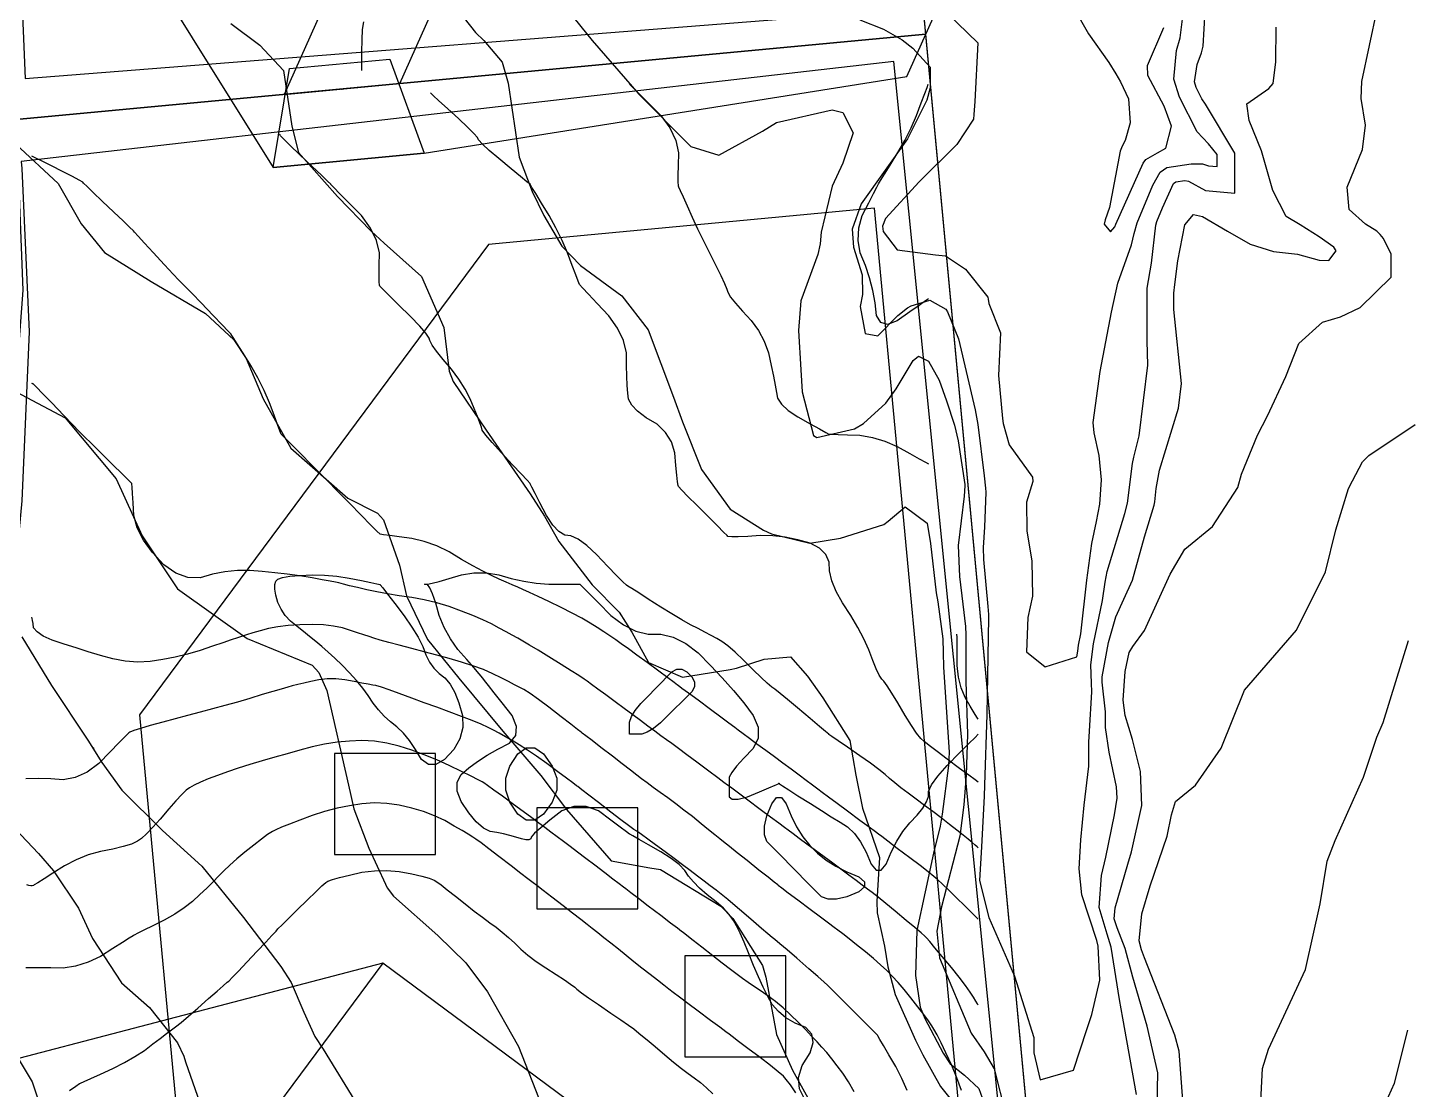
# Model space of a CAD drawing. Header units: feet. Extents: x 1318179 to 1318934, y 422463 to 423299.
# Drawn here: x 1318763.9 to 1318928.6, y 422822.9 to 422948.9 of the extents above; entities that cross this region are included whole.
import ezdxf

# ---------------------------------------------------------------- set-up
doc = ezdxf.new("R2010")
doc.units = ezdxf.units.FT
for name, color, linetype in [('A-BLDG-OTLN', 3, 'CONTINUOUS'), ('C-DRNG-AREA', 150, 'CONTINUOUS'), ('C-LOD', 30, 'CONTINUOUS'), ('C-PROP', 6, 'CONTINUOUS'), ('C-PVMT', 8, 'CONTINUOUS'), ('C-TOPO-MAJR', 32, 'CONTINUOUS'), ('C-TOPO-SPOT', 7, 'CONTINUOUS'), ('L-PLNT-TREE', 90, 'CONTINUOUS'), ('V-PROP-LINE', 7, 'CONTINUOUS')]:
    doc.layers.add(name, color=color, linetype=linetype)

msp = doc.modelspace()

# ---------------------------------------------------------------- linework, layer by layer
at = {"layer": 'A-BLDG-OTLN'}
msp.add_lwpolyline([(1318782.97, 422806.76), (1318818.23, 422780.6), (1318841.31, 422811.69), (1318806.05, 422837.86), (1318782.97, 422806.76)], close=True, dxfattribs=at)
at = {"layer": 'C-DRNG-AREA'}
for points in [[(1318756.77, 422998.97), (1318762.5, 422938), (1318870.48, 422948.14), (1318861.02, 423048.89), (1318772.94, 423040.62), (1318772.98, 423040.3), (1318773.17, 423035.94), (1318772.98, 423031.59), (1318772.41, 423027.26), (1318771.47, 423023.01), (1318770.16, 423018.85), (1318768.49, 423014.82), (1318766.47, 423010.95), (1318764.13, 423007.28), (1318761.48, 423003.82), (1318758.53, 423000.6), (1318756.77, 422998.97)], [(1318728.92, 422815.75), (1318894.46, 422692.89), (1318870.48, 422948.14), (1318762.5, 422938), (1318762.57, 422937.15), (1318763.3, 422917.74), (1318761.78, 422897.53), (1318757.99, 422877.62), (1318751.99, 422858.26), (1318743.85, 422839.69), (1318733.67, 422822.16), (1318728.92, 422815.75)]]:
    msp.add_lwpolyline(points, close=True, dxfattribs=at)
at = {"layer": 'C-LOD'}
for points in [[(1318754.53, 422993.95), (1318793.02, 422932.33), (1318810.95, 422934.01), (1318868.24, 422943.12), (1318871.71, 422950.88), (1318833.17, 423015.03), (1318786.89, 423010.69), (1318758, 423001.71), (1318754.53, 422993.95)], [(1318725.64, 422811.33), (1318783.05, 422764.99), (1318797.5, 422754.27), (1318891.18, 422688.48), (1318892.07, 422689.68), (1318894.46, 422692.89), (1318896.24, 422695.3), (1318841.31, 422811.69), (1318806.05, 422837.86), (1318730.7, 422818.16), (1318725.64, 422811.33)]]:
    msp.add_lwpolyline(points, close=True, dxfattribs=at)
at = {"layer": 'C-PROP'}
for points in [[(1318761.14, 423001.41), (1318763.56, 422942.89), (1318866.35, 422950.96), (1318856.47, 423046.81), (1318773.85, 423035.7), (1318773.89, 423035.38), (1318774.2, 423031.05), (1318774.26, 423026.75), (1318774.14, 423022.57), (1318773.98, 423018.68), (1318773.79, 423015.42), (1318773.16, 423013.05), (1318771.47, 423011), (1318768.96, 423008.56), (1318766.07, 423005.79), (1318762.96, 423002.93), (1318761.14, 423001.41)], [(1318732.26, 422819.47), (1318891.54, 422696.95), (1318866.69, 422944.88), (1318763.11, 422933.03), (1318763.19, 422932.19), (1318764.06, 422912.8), (1318763.17, 422892.73), (1318761.46, 422874.02), (1318756.83, 422859.52), (1318747.66, 422842.93), (1318737.06, 422825.84), (1318732.26, 422819.47)], [(1318782.83, 422806.87), (1318882.68, 422732.77), (1318864.39, 422927.48), (1318818.6, 422923.18), (1318777.16, 422867.33), (1318782.83, 422806.87)]]:
    msp.add_lwpolyline(points, close=True, dxfattribs=at)
for points in [[(1318793.58, 422880.68), (1318793.34, 422881.54), (1318793.22, 422882.26), (1318793.22, 422882.81), (1318793.34, 422883.21), (1318793.58, 422883.46), (1318794.14, 422883.65), (1318795, 422883.8), (1318796.17, 422883.89), (1318797.64, 422883.94), (1318799.12, 422883.9), (1318800.58, 422883.78), (1318802.05, 422883.57), (1318803.5, 422883.28), (1318804.6, 422883.06), (1318805.34, 422882.9), (1318805.72, 422882.81), (1318805.74, 422882.78), (1318806.04, 422882.4), (1318806.61, 422881.65), (1318807.45, 422880.55), (1318808.56, 422879.1), (1318809.49, 422877.76), (1318810.23, 422876.54), (1318810.78, 422875.44), (1318811.14, 422874.46), (1318811.59, 422873.6), (1318812.11, 422872.86), (1318812.72, 422872.23), (1318813.41, 422871.73), (1318814.03, 422870.98), (1318814.59, 422869.99), (1318815.07, 422868.75), (1318815.48, 422867.26), (1318815.52, 422865.85), (1318815.17, 422864.5), (1318814.45, 422863.23), (1318813.34, 422862.02), (1318812.34, 422861.42), (1318811.44, 422861.42), (1318810.64, 422862.02), (1318809.93, 422863.23), (1318809.21, 422864.28), (1318808.48, 422865.17), (1318807.72, 422865.92), (1318806.94, 422866.5), (1318806.21, 422867.17), (1318805.53, 422867.91), (1318804.9, 422868.73), (1318804.31, 422869.63), (1318803.65, 422870.52), (1318802.91, 422871.42), (1318802.09, 422872.33), (1318801.2, 422873.23), (1318800.35, 422874.05), (1318799.55, 422874.79), (1318798.79, 422875.45), (1318798.07, 422876.04), (1318797.34, 422876.63), (1318796.61, 422877.23), (1318795.86, 422877.83), (1318795.09, 422878.45), (1318794.46, 422879.13), (1318793.96, 422879.87), (1318793.58, 422880.68)], [(1318856.12, 422821.65), (1318855.5, 422822.94), (1318855.4, 422824.29), (1318855.81, 422825.71), (1318856.75, 422827.19), (1318857.13, 422828.44), (1318856.97, 422829.44), (1318856.25, 422830.2), (1318854.98, 422830.72), (1318853.89, 422831.35), (1318852.99, 422832.1), (1318852.27, 422832.95), (1318851.73, 422833.91), (1318851.18, 422835), (1318850.62, 422836.23), (1318850.04, 422837.58), (1318849.45, 422839.07), (1318848.92, 422840.34), (1318848.44, 422841.41), (1318848.03, 422842.27), (1318847.68, 422842.93), (1318847.16, 422843.63), (1318846.46, 422844.37), (1318845.59, 422845.15), (1318844.55, 422845.98), (1318843.65, 422846.77), (1318842.91, 422847.51), (1318842.33, 422848.2), (1318841.9, 422848.85), (1318841.2, 422849.55), (1318840.25, 422850.29), (1318839.04, 422851.08), (1318837.57, 422851.91), (1318836.46, 422852.54), (1318835.72, 422852.96), (1318835.35, 422853.17), (1318835.34, 422853.17), (1318834.97, 422853.45), (1318834.23, 422854), (1318833.12, 422854.82), (1318831.64, 422855.92), (1318830.17, 422856.47), (1318828.72, 422856.47), (1318827.28, 422855.92), (1318825.86, 422854.82), (1318824.78, 422853.94), (1318824.04, 422853.27), (1318823.64, 422852.83), (1318823.59, 422852.61), (1318823.38, 422852.5), (1318823.01, 422852.5), (1318822.49, 422852.61), (1318821.81, 422852.83), (1318821.1, 422853.03), (1318820.36, 422853.2), (1318819.59, 422853.35), (1318818.79, 422853.47), (1318817.97, 422853.9), (1318817.11, 422854.64), (1318816.23, 422855.69), (1318815.32, 422857.06), (1318814.87, 422858.27), (1318814.87, 422859.34), (1318815.32, 422860.27), (1318816.23, 422861.04), (1318817.26, 422861.8), (1318818.41, 422862.55), (1318819.68, 422863.27), (1318821.06, 422863.98), (1318821.81, 422864.88), (1318821.91, 422865.97), (1318821.38, 422867.26), (1318820.2, 422868.75), (1318819.26, 422869.93), (1318818.57, 422870.81), (1318818.12, 422871.4), (1318817.91, 422871.68), (1318817.49, 422872.19), (1318816.86, 422872.94), (1318816.02, 422873.91), (1318814.96, 422875.11), (1318814.06, 422876.37), (1318813.33, 422877.71), (1318812.74, 422879.11), (1318812.32, 422880.58), (1318811.95, 422881.69), (1318811.62, 422882.43), (1318811.34, 422882.81), (1318811.11, 422882.82), (1318811, 422882.83), (1318811, 422882.84), (1318811.11, 422882.85), (1318811.34, 422882.85), (1318811.88, 422882.96), (1318812.74, 422883.18), (1318813.9, 422883.51), (1318815.38, 422883.96), (1318816.86, 422884.18), (1318818.34, 422884.18), (1318819.82, 422883.96), (1318821.29, 422883.52), (1318822.77, 422883.19), (1318824.25, 422882.97), (1318825.73, 422882.86), (1318827.21, 422882.86), (1318828.32, 422882.86), (1318829.06, 422882.86), (1318829.43, 422882.85), (1318829.43, 422882.85), (1318829.8, 422882.48), (1318830.54, 422881.73), (1318831.65, 422880.62), (1318833.12, 422879.13), (1318834.6, 422878.02), (1318836.08, 422877.28), (1318837.55, 422876.91), (1318839.03, 422876.91), (1318840.51, 422876.54), (1318841.99, 422875.79), (1318843.46, 422874.68), (1318844.94, 422873.2), (1318846.34, 422871.71), (1318847.65, 422870.23), (1318848.88, 422868.75), (1318850.02, 422867.26), (1318850.59, 422865.86), (1318850.59, 422864.55), (1318850.02, 422863.32), (1318848.88, 422862.18), (1318848.02, 422861.23), (1318847.45, 422860.49), (1318847.16, 422859.95), (1318847.16, 422859.61), (1318847.16, 422859.21), (1318847.16, 422858.74), (1318847.16, 422858.21), (1318847.16, 422857.62), (1318847.52, 422857.32), (1318848.24, 422857.32), (1318849.33, 422857.62), (1318850.77, 422858.21), (1318851.86, 422858.66), (1318852.6, 422858.98), (1318852.99, 422859.15), (1318853.02, 422859.19), (1318853.05, 422859.21), (1318853.07, 422859.21), (1318853.09, 422859.19), (1318853.11, 422859.15), (1318853.48, 422858.9), (1318854.22, 422858.42), (1318855.32, 422857.73), (1318856.79, 422856.81), (1318858.11, 422855.98), (1318859.28, 422855.24), (1318860.32, 422854.58), (1318861.2, 422854.02), (1318862.02, 422853.23), (1318862.75, 422852.24), (1318863.42, 422851.03), (1318864.01, 422849.61), (1318864.6, 422848.89), (1318865.19, 422848.89), (1318865.78, 422849.61), (1318866.37, 422851.03), (1318867.04, 422852.32), (1318867.77, 422853.49), (1318868.59, 422854.52), (1318869.48, 422855.42), (1318870.14, 422856.25), (1318870.59, 422856.99), (1318870.81, 422857.65), (1318870.81, 422858.23), (1318871.18, 422859.04), (1318871.92, 422860.07), (1318873.03, 422861.33), (1318874.5, 422862.81), (1318875.61, 422863.92), (1318876.35, 422864.66), (1318876.72, 422865.04)], [(1318835.33, 422865.04), (1318835.33, 422865.04), (1318835.33, 422865.18), (1318835.33, 422865.47), (1318835.33, 422865.89), (1318835.33, 422866.47), (1318835.56, 422867.12), (1318836, 422867.87), (1318836.67, 422868.69), (1318837.56, 422869.6), (1318838.37, 422870.44), (1318839.11, 422871.19), (1318839.77, 422871.85), (1318840.36, 422872.44), (1318840.95, 422872.74), (1318841.54, 422872.74), (1318842.13, 422872.44), (1318842.72, 422871.85), (1318843.02, 422871.26), (1318843.02, 422870.67), (1318842.72, 422870.08), (1318842.13, 422869.48), (1318841.46, 422868.81), (1318840.72, 422868.07), (1318839.89, 422867.26), (1318838.99, 422866.37), (1318838.17, 422865.7), (1318837.43, 422865.26), (1318836.77, 422865.04), (1318836.2, 422865.04), (1318835.77, 422865.04), (1318835.48, 422865.04), (1318835.33, 422865.04)], [(1318822.08, 422855.54), (1318821.13, 422856.96), (1318820.65, 422858.39), (1318820.65, 422859.82), (1318821.13, 422861.25), (1318822.08, 422862.69), (1318823.06, 422863.41), (1318824.07, 422863.41), (1318825.1, 422862.69), (1318826.15, 422861.25), (1318826.68, 422859.82), (1318826.68, 422858.39), (1318826.15, 422856.96), (1318825.1, 422855.54), (1318824.07, 422854.83), (1318823.06, 422854.83), (1318822.08, 422855.54)], [(1318852.21, 422851.72), (1318851.64, 422852.3), (1318851.36, 422853.09), (1318851.36, 422854.11), (1318851.64, 422855.34), (1318852.21, 422856.78), (1318852.79, 422857.51), (1318853.36, 422857.51), (1318853.93, 422856.78), (1318854.5, 422855.34), (1318855.16, 422854.03), (1318855.9, 422852.85), (1318856.72, 422851.82), (1318857.62, 422850.92), (1318858.66, 422850.1), (1318859.82, 422849.36), (1318861.11, 422848.7), (1318862.53, 422848.11), (1318863.23, 422847.52), (1318863.23, 422846.93), (1318862.53, 422846.34), (1318861.11, 422845.74), (1318859.9, 422845.44), (1318858.9, 422845.44), (1318858.1, 422845.74), (1318857.51, 422846.34), (1318856.85, 422847.01), (1318856.11, 422847.76), (1318855.3, 422848.59), (1318854.41, 422849.49), (1318853.6, 422850.32), (1318852.87, 422851.06), (1318852.21, 422851.72)]]:
    msp.add_lwpolyline(points, dxfattribs=at)
at = {"layer": 'C-PVMT'}
for points in [[(1318794.33, 422940.99), (1318808.05, 422942.28), (1318823.76, 422977.41), (1318810.04, 422976.13), (1318794.33, 422940.99)], [(1318810.95, 422934.01), (1318793.02, 422932.33), (1318794.94, 422944.06), (1318806.88, 422945.18), (1318810.95, 422934.01)]]:
    msp.add_lwpolyline(points, close=True, dxfattribs=at)
at = {"layer": 'C-TOPO-MAJR'}
for points in [[(1318870.58, 422953.07), (1318876.68, 422947.11), (1318876.31, 422940.16), (1318876.2, 422938.61), (1318876.14, 422938.05), (1318874.18, 422935.05), (1318869.69, 422930.6), (1318865.72, 422926.27), (1318865.36, 422925.36), (1318865.45, 422924.73), (1318867.09, 422922.56), (1318871.63, 422921.94), (1318872.84, 422921.83), (1318875.19, 422920.26), (1318877.86, 422916.94), (1318877.89, 422916.67), (1318877.96, 422916.15), (1318879.36, 422912.69), (1318879.13, 422907.63), (1318879.6, 422902.51), (1318879.69, 422901.94), (1318880.38, 422899.4), (1318883.17, 422895.57), (1318883.21, 422895.03), (1318882.45, 422892.58), (1318882.47, 422889.19), (1318883.09, 422885.56), (1318883.15, 422881.42), (1318882.62, 422878.9), (1318882.43, 422874.82), (1318884.67, 422873.02), (1318888.41, 422874.22), (1318888.56, 422874.88), (1318888.63, 422875.61), (1318888.88, 422876.97), (1318889.61, 422883.33), (1318890.2, 422887.66), (1318890.75, 422890.29), (1318891.14, 422892.34), (1318891.37, 422895.24), (1318891.09, 422898.11), (1318890.48, 422900.82), (1318890.35, 422902.04), (1318891.2, 422908.08), (1318892.55, 422915.15), (1318893.3, 422918.59), (1318894.92, 422923.15), (1318895.25, 422924.49), (1318895.58, 422925.76), (1318897.43, 422930.2), (1318898.31, 422931.78), (1318899.1, 422932.3), (1318902, 422932.77), (1318903.35, 422932.76), (1318904.04, 422932.53), (1318905.07, 422932.44), (1318905.07, 422933.84), (1318904.07, 422935.14), (1318902.72, 422936.53), (1318900.61, 422940.65), (1318899.94, 422942.82), (1318900.27, 422946.2), (1318900.71, 422947.72), (1318901.17, 422951.51)], [(1318887.31, 422952.59), (1318889.8, 422948.17), (1318892.24, 422944.77), (1318893.06, 422943.45), (1318893.6, 422942.47), (1318894.55, 422940.48), (1318894.75, 422937.63), (1318894.16, 422935.54), (1318893.8, 422934.86), (1318893.57, 422934.27), (1318892.3, 422927.58), (1318891.78, 422926.1), (1318891.66, 422925.58), (1318892.41, 422924.68), (1318892.92, 422925.28), (1318893.07, 422925.6), (1318896.28, 422932.83), (1318896.61, 422933.27), (1318897.99, 422934.07), (1318898.97, 422934.6), (1318899.66, 422937.23), (1318898.81, 422939.6), (1318896.86, 422943.23), (1318896.82, 422944.43), (1318898.76, 422948.93)], [(1318814.96, 422950.98), (1318817.04, 422948.35), (1318818.02, 422947.39), (1318820.22, 422944.83), (1318820.9, 422942.32), (1318822.24, 422933.53), (1318823.76, 422929.46), (1318825.14, 422926.6), (1318827.29, 422922.98), (1318829.51, 422920.67), (1318834.43, 422917.06), (1318837.52, 422913.04), (1318840.53, 422905.03), (1318841.61, 422902.11), (1318843.85, 422896.46), (1318847.28, 422891.74), (1318851.21, 422889.25), (1318852.19, 422888.82), (1318856.72, 422887.72), (1318860.36, 422888.3), (1318865.52, 422889.93), (1318866.04, 422890.32), (1318868.03, 422892.04), (1318870.65, 422890.11), (1318871.07, 422887.68), (1318871.74, 422881.81), (1318871.92, 422880.74), (1318872.51, 422876.37), (1318872.57, 422874.75), (1318872.6, 422872.98), (1318873.26, 422862.89), (1318873.2, 422861.31), (1318872.45, 422855.53), (1318872.22, 422854.12), (1318871.41, 422850.9), (1318869.42, 422841.72), (1318869.28, 422836.4), (1318869.84, 422832.64), (1318870.37, 422831.28), (1318872.54, 422827.18), (1318873.39, 422825.92), (1318875.07, 422824.54), (1318876.79, 422822.99), (1318877.37, 422821.31)], [(1318828.05, 422950.93), (1318830.89, 422947.39), (1318836.44, 422941.01), (1318842.59, 422934.82), (1318845.91, 422933.79), (1318851.12, 422936.62), (1318852.78, 422937.64), (1318859.39, 422939.15), (1318860.65, 422938.85), (1318861.88, 422936.42), (1318860.65, 422932.84), (1318859.39, 422930.09), (1318858.07, 422924.65), (1318857.94, 422923.26), (1318857.69, 422921.98), (1318855.67, 422916.49), (1318855.4, 422912.96), (1318855.66, 422908.31), (1318855.8, 422905.67), (1318857.15, 422900.5), (1318857.57, 422900.25), (1318862.02, 422901.29), (1318863.09, 422901.92), (1318865.74, 422904.34), (1318866.99, 422906.02), (1318869.01, 422909.39), (1318869.62, 422909.91), (1318870.82, 422909.34), (1318872.1, 422907.08), (1318872.96, 422904.61), (1318873.9, 422901.72), (1318874.33, 422899.85), (1318875.12, 422894.69), (1318875.13, 422894.54), (1318875.04, 422893.3), (1318874.34, 422887.43), (1318874.5, 422883.76), (1318874.91, 422880.46), (1318875.22, 422877.81), (1318875.26, 422876.82), (1318875.26, 422871.28), (1318875.44, 422865.06), (1318875.27, 422860.17), (1318875.01, 422856.65), (1318874.55, 422852.94), (1318872.34, 422844.56), (1318871.8, 422841.65), (1318872.11, 422838.5), (1318875.88, 422829.56), (1318877.41, 422827.33), (1318878.6, 422825.31), (1318879.98, 422819.84)], [(1318862.65, 422949.84), (1318865.46, 422948.75), (1318867.68, 422947.48), (1318868.94, 422946.47), (1318871, 422944.22), (1318871, 422941.79), (1318870.62, 422940.29), (1318868.33, 422935.72), (1318862.82, 422928.02), (1318861.74, 422925.01), (1318861.92, 422922.87), (1318862.96, 422919.58), (1318863, 422917.24), (1318862.7, 422915.82), (1318863.28, 422912.62), (1318864.8, 422912.35), (1318867.16, 422914.76), (1318868.34, 422915.66), (1318868.74, 422915.88), (1318870.99, 422916.58), (1318872.87, 422915.48), (1318873.07, 422915.19), (1318874.36, 422911.96), (1318876.36, 422903.53), (1318876.68, 422901.82), (1318877.43, 422895.69), (1318877.59, 422894.23), (1318877.63, 422893.76), (1318877.48, 422889.63), (1318877.32, 422887.21), (1318877.35, 422885.77), (1318877.84, 422880.18), (1318877.93, 422879.25), (1318877.95, 422878.9), (1318877.77, 422869.67), (1318877.75, 422867.36), (1318877.45, 422858.98), (1318877.41, 422857.69), (1318877.11, 422851.65), (1318876.88, 422847.67), (1318877.96, 422843.26), (1318881.04, 422836.32), (1318883.3, 422829.02), (1318883.32, 422827.2), (1318884.09, 422824.01), (1318888.04, 422825.16), (1318889.6, 422829.98), (1318890.21, 422831.75), (1318891.16, 422835.84), (1318890.97, 422839.86), (1318890.78, 422840.53), (1318889.02, 422845.97), (1318888.71, 422849.05), (1318888.89, 422852.5), (1318889.28, 422856.6), (1318889.85, 422861.24), (1318889.86, 422864.11), (1318889.92, 422865.38), (1318890.22, 422870.06), (1318890.17, 422871.09), (1318890.09, 422873.27), (1318890.41, 422875.77), (1318891.46, 422880.91), (1318891.78, 422883.08), (1318892.02, 422884.37), (1318894.14, 422891.24), (1318894.42, 422892.47), (1318895.05, 422897.19), (1318895.21, 422897.94), (1318895.83, 422900.44), (1318896.87, 422908.86), (1318896.78, 422911.75), (1318896.77, 422917.97), (1318897.28, 422920.97), (1318897.82, 422925.46), (1318897.92, 422925.92), (1318898.59, 422927.54), (1318899.88, 422930.4), (1318900.16, 422930.61), (1318901.23, 422930.78), (1318901.68, 422930.71), (1318903.71, 422929.6), (1318907.19, 422929.27), (1318907.18, 422934.02), (1318903.7, 422939.85), (1318903.26, 422940.47), (1318902.58, 422941.8), (1318902.41, 422942.49), (1318902.72, 422944.56), (1318903.22, 422945.94), (1318903.41, 422946.7), (1318903.66, 422950.85)], [(1318897.94, 422819.08), (1318898.02, 422824.82), (1318896.77, 422830.37), (1318895.08, 422836.2), (1318894.17, 422839.61), (1318893.23, 422842.05), (1318892.87, 422843.13), (1318892.97, 422844.43), (1318894.49, 422849.61), (1318894.91, 422851.07), (1318896.14, 422856.56), (1318896, 422860.62), (1318895.03, 422864.4), (1318894.18, 422867.26), (1318893.92, 422869.07), (1318894.16, 422872.48), (1318894.65, 422874.75), (1318895.06, 422875.46), (1318896.44, 422877.36), (1318899.5, 422884.02), (1318901.24, 422886.99), (1318904.53, 422889.69), (1318907.55, 422894.31), (1318907.99, 422895.89), (1318909.86, 422900.54), (1318911.07, 422902.83), (1318913.22, 422907.5), (1318914.79, 422911.44), (1318917.6, 422913.95), (1318919.72, 422914.57), (1318922.06, 422915.69), (1318925.72, 422919.28), (1318925.73, 422922.04), (1318924.82, 422923.87), (1318924.44, 422924.38), (1318924.04, 422924.74), (1318922.68, 422925.57), (1318920.74, 422927.32), (1318920.52, 422929.99), (1318922.34, 422934.46), (1318922.71, 422937.36), (1318922.18, 422940.51), (1318922.26, 422942.51), (1318924.06, 422951.07)], [(1318787.99, 422949.4), (1318791.42, 422946.83), (1318794.26, 422943.84), (1318795.23, 422937.22), (1318796.03, 422934.1), (1318800.65, 422928.88), (1318804.64, 422924.74), (1318806.18, 422923.35), (1318810.64, 422919.38), (1318813.28, 422913.32), (1318813.93, 422908.12), (1318814.39, 422906.91), (1318818.3, 422901.12), (1318823.54, 422893.58), (1318825.22, 422890.94), (1318826.93, 422887.92), (1318830.87, 422882.78), (1318834.11, 422879.51), (1318835.59, 422877.14), (1318837.56, 422873.56), (1318841.63, 422871.82), (1318847.26, 422872.73), (1318848.01, 422872.89), (1318851.32, 422873.94), (1318854.44, 422874.22), (1318856.44, 422871.94), (1318858.27, 422869.34), (1318861.48, 422864.29), (1318862.19, 422860.19), (1318863, 422856.24), (1318865.01, 422850.41), (1318864.68, 422845.17), (1318864.71, 422843.84), (1318865.58, 422839.89), (1318866, 422837.4), (1318866.84, 422834.13), (1318869.26, 422828.73), (1318870.15, 422826.97), (1318872.25, 422823.23), (1318873.52, 422821.61)], [(1318803.55, 422943.84), (1318803.55, 422944.2), (1318803.56, 422944.93), (1318803.56, 422946.03), (1318803.57, 422947.48), (1318803.64, 422948.68), (1318803.77, 422949.61)], [(1318895.49, 422822.25), (1318893.87, 422831.34), (1318893.49, 422833.55), (1318892.51, 422839.74), (1318892.03, 422841.3), (1318891.08, 422844.45), (1318891.34, 422848.25), (1318891.86, 422850.42), (1318892.88, 422855.48), (1318893.22, 422857.46), (1318893.15, 422858.8), (1318892.27, 422862.9), (1318891.83, 422865.82), (1318891.84, 422866.19), (1318891.83, 422867.7), (1318891.45, 422871.23), (1318891.44, 422871.86), (1318892.18, 422875.94), (1318893.04, 422878.99), (1318894.02, 422881.08), (1318895.03, 422883.31), (1318896.46, 422888.45), (1318897.6, 422892.21), (1318897.69, 422892.61), (1318897.86, 422894.19), (1318898.25, 422896.37), (1318900.5, 422903.73), (1318900.86, 422906.68), (1318899.95, 422915.44), (1318899.93, 422917.41), (1318900.05, 422918.41), (1318900.42, 422921.25), (1318901.26, 422925.49), (1318902.27, 422926.75), (1318903.36, 422926.49), (1318906.3, 422924.76), (1318908.99, 422923.21), (1318911.78, 422922.35), (1318914.63, 422922.01), (1318917.2, 422921.32), (1318918.32, 422921.28), (1318919.21, 422922.43), (1318918.93, 422922.85), (1318917.18, 422924.09), (1318914.94, 422925.52), (1318913.26, 422926.51), (1318911.7, 422929.58), (1318910.35, 422934.28), (1318908.87, 422937.89), (1318908.61, 422939.86), (1318911.23, 422941.68), (1318911.73, 422942.27), (1318912.06, 422944.87), (1318912.1, 422948.99)], [(1318876.72, 422859.33), (1318876.35, 422859.61), (1318875.61, 422860.16), (1318874.5, 422860.98), (1318873.03, 422862.08), (1318871.83, 422862.98), (1318870.91, 422863.69), (1318870.27, 422864.21), (1318869.9, 422864.54), (1318869.41, 422865.16), (1318868.79, 422866.07), (1318868.05, 422867.26), (1318867.17, 422868.75), (1318866.46, 422869.92), (1318865.9, 422870.78), (1318865.5, 422871.33), (1318865.26, 422871.57), (1318864.96, 422872.06), (1318864.61, 422872.8), (1318864.2, 422873.79), (1318863.74, 422875.04), (1318863.14, 422876.34), (1318862.42, 422877.71), (1318861.58, 422879.13), (1318860.6, 422880.62), (1318859.86, 422881.99), (1318859.35, 422883.26), (1318859.08, 422884.43), (1318859.04, 422885.48), (1318858.64, 422886.38), (1318857.88, 422887.12), (1318856.77, 422887.7), (1318855.29, 422888.13), (1318853.81, 422888.43), (1318852.33, 422888.59), (1318850.85, 422888.61), (1318849.38, 422888.5), (1318848.24, 422888.45), (1318847.45, 422888.45), (1318847.01, 422888.51), (1318846.91, 422888.62), (1318846.49, 422889.04), (1318845.75, 422889.78), (1318844.69, 422890.84), (1318843.31, 422892.22), (1318842.26, 422893.27), (1318841.54, 422894.02), (1318841.15, 422894.44), (1318841.09, 422894.55), (1318841.01, 422895), (1318840.92, 422895.8), (1318840.83, 422896.94), (1318840.72, 422898.43), (1318840.31, 422899.73), (1318839.61, 422900.87), (1318838.6, 422901.83), (1318837.29, 422902.61), (1318836.29, 422903.37), (1318835.6, 422904.11), (1318835.21, 422904.83), (1318835.12, 422905.54), (1318835.06, 422906.43), (1318835.01, 422907.53), (1318834.98, 422908.81), (1318834.96, 422910.3), (1318834.6, 422911.78), (1318833.91, 422913.25), (1318832.87, 422914.72), (1318831.49, 422916.18), (1318830.45, 422917.29), (1318829.76, 422918.03), (1318829.4, 422918.41), (1318829.38, 422918.43), (1318829.23, 422918.82), (1318828.95, 422919.57), (1318828.53, 422920.69), (1318827.97, 422922.17), (1318827.33, 422923.65), (1318826.59, 422925.14), (1318825.78, 422926.62), (1318824.87, 422928.1), (1318824.19, 422929.22), (1318823.74, 422929.96), (1318823.51, 422930.33), (1318823.51, 422930.33), (1318823.14, 422930.63), (1318822.4, 422931.24), (1318821.29, 422932.15), (1318819.82, 422933.37), (1318818.67, 422934.34), (1318817.87, 422935.09), (1318817.4, 422935.59), (1318817.27, 422935.86), (1318816.83, 422936.37), (1318816.09, 422937.12), (1318815.05, 422938.1), (1318813.71, 422939.33), (1318812.7, 422940.24), (1318812.02, 422940.86), (1318811.69, 422941.16)], [(1318835.33, 422942.2), (1318835.33, 422942.2), (1318835.33, 422942.2), (1318835.33, 422942.2), (1318835.33, 422942.2), (1318835.7, 422941.83), (1318836.44, 422941.09), (1318837.55, 422939.98), (1318839.03, 422938.49), (1318840.12, 422937.01), (1318840.83, 422935.53), (1318841.15, 422934.04), (1318841.09, 422932.56), (1318841.06, 422931.41), (1318841.06, 422930.6), (1318841.09, 422930.14), (1318841.15, 422930.01), (1318841.35, 422929.57), (1318841.69, 422928.83), (1318842.16, 422927.78), (1318842.77, 422926.43), (1318843.41, 422925.04), (1318844.09, 422923.62), (1318844.81, 422922.17), (1318845.57, 422920.69), (1318846.17, 422919.48), (1318846.6, 422918.54), (1318846.88, 422917.88), (1318846.99, 422917.5), (1318847.33, 422916.94), (1318847.91, 422916.19), (1318848.72, 422915.27), (1318849.76, 422914.17), (1318850.62, 422912.98), (1318851.3, 422911.69), (1318851.81, 422910.3), (1318852.13, 422908.81), (1318852.4, 422907.53), (1318852.62, 422906.46), (1318852.79, 422905.59), (1318852.9, 422904.92), (1318853.36, 422904.22), (1318854.15, 422903.48), (1318855.29, 422902.7), (1318856.76, 422901.88), (1318857.87, 422901.27), (1318858.61, 422900.86), (1318858.98, 422900.65), (1318858.98, 422900.65), (1318859.35, 422900.64), (1318860.09, 422900.61), (1318861.2, 422900.57), (1318862.68, 422900.52), (1318864.16, 422900.27), (1318865.63, 422899.83), (1318867.11, 422899.2), (1318868.59, 422898.36), (1318869.7, 422897.74), (1318870.44, 422897.33), (1318870.81, 422897.12)], [(1318870.81, 422916.73), (1318870.44, 422916.47), (1318869.7, 422915.94), (1318868.59, 422915.16), (1318867.11, 422914.11), (1318865.96, 422913.69), (1318865.14, 422913.9), (1318864.65, 422914.75), (1318864.48, 422916.24), (1318864.21, 422917.72), (1318863.82, 422919.2), (1318863.33, 422920.69), (1318862.72, 422922.17), (1318862.46, 422923.65), (1318862.54, 422925.14), (1318862.96, 422926.62), (1318863.72, 422928.11), (1318864.29, 422929.22), (1318864.68, 422929.98), (1318864.87, 422930.37), (1318864.88, 422930.39), (1318865.12, 422930.77), (1318865.58, 422931.51), (1318866.26, 422932.61), (1318867.18, 422934.08), (1318868, 422935.54), (1318868.74, 422937.02), (1318869.39, 422938.49), (1318869.95, 422939.98), (1318870.37, 422941.09), (1318870.65, 422941.83), (1318870.79, 422942.2)], [(1318876.72, 422851.56), (1318876.6, 422851.66), (1318876.36, 422851.86), (1318876, 422852.16), (1318875.53, 422852.56), (1318874.92, 422853.06), (1318874.18, 422853.64), (1318873.31, 422854.32), (1318872.31, 422855.09), (1318871.32, 422855.84), (1318870.34, 422856.59), (1318869.36, 422857.31), (1318868.4, 422858.03), (1318867.55, 422858.68), (1318866.81, 422859.26), (1318866.18, 422859.79), (1318865.67, 422860.25), (1318864.91, 422860.84), (1318863.92, 422861.58), (1318862.68, 422862.46), (1318861.2, 422863.49), (1318860.09, 422864.25), (1318859.35, 422864.77), (1318858.97, 422865.02), (1318858.97, 422865.03), (1318858.6, 422865.34), (1318857.86, 422865.97), (1318856.75, 422866.9), (1318855.28, 422868.15), (1318854.09, 422869.14), (1318853.19, 422869.88), (1318852.56, 422870.37), (1318852.22, 422870.61), (1318851.68, 422871.08), (1318850.95, 422871.77), (1318850.01, 422872.69), (1318848.87, 422873.83), (1318847.87, 422874.77), (1318847, 422875.51), (1318846.28, 422876.05), (1318845.69, 422876.4), (1318845.02, 422876.77), (1318844.28, 422877.16), (1318843.47, 422877.59), (1318842.58, 422878.04), (1318841.54, 422878.62), (1318840.36, 422879.32), (1318839.03, 422880.13), (1318837.55, 422881.07), (1318836.41, 422881.8), (1318835.59, 422882.32), (1318835.11, 422882.62), (1318834.97, 422882.71), (1318834.52, 422883.13), (1318833.79, 422883.88), (1318832.75, 422884.96), (1318831.42, 422886.37), (1318830.24, 422887.45), (1318829.23, 422888.19), (1318828.37, 422888.6), (1318827.66, 422888.67), (1318826.94, 422889.1), (1318826.21, 422889.87), (1318825.46, 422891.01), (1318824.69, 422892.49), (1318824.12, 422893.61), (1318823.73, 422894.37), (1318823.53, 422894.77), (1318823.52, 422894.8), (1318823.17, 422895.19), (1318822.48, 422895.93), (1318821.45, 422897.02), (1318820.07, 422898.48), (1318819.01, 422899.65), (1318818.28, 422900.53), (1318817.85, 422901.14), (1318817.75, 422901.47), (1318817.56, 422902), (1318817.27, 422902.74), (1318816.88, 422903.69), (1318816.41, 422904.85), (1318815.8, 422906.01), (1318815.06, 422907.18), (1318814.19, 422908.36), (1318813.19, 422909.54), (1318812.42, 422910.5), (1318811.9, 422911.24), (1318811.61, 422911.77), (1318811.55, 422912.07), (1318811.16, 422912.65), (1318810.42, 422913.49), (1318809.33, 422914.62), (1318807.91, 422916.01), (1318806.83, 422917.08), (1318806.09, 422917.82), (1318805.69, 422918.24), (1318805.64, 422918.33), (1318805.61, 422918.76), (1318805.6, 422919.55), (1318805.61, 422920.69), (1318805.64, 422922.17), (1318805.29, 422923.65), (1318804.58, 422925.13), (1318803.5, 422926.61), (1318802.04, 422928.09), (1318800.95, 422929.2), (1318800.22, 422929.94), (1318799.85, 422930.31), (1318799.85, 422930.32), (1318799.48, 422930.68), (1318798.74, 422931.39), (1318797.63, 422932.45), (1318796.16, 422933.86), (1318795.05, 422934.94), (1318794.29, 422935.68), (1318793.9, 422936.08), (1318793.87, 422936.16), (1318793.85, 422936.21), (1318793.83, 422936.25), (1318793.82, 422936.27)], [(1318762.46, 422935.07), (1318767.51, 422930.41), (1318770.22, 422925.61), (1318773, 422922.24), (1318778.55, 422918.79), (1318784.99, 422914.98), (1318788.34, 422911.87), (1318789.82, 422909.62), (1318791.83, 422904.87), (1318795.13, 422899), (1318801.88, 422893.05), (1318805.39, 422891.29), (1318806.13, 422890.5), (1318808.01, 422885.09), (1318808.83, 422881.46), (1318811.35, 422876.26), (1318815.05, 422871.7), (1318820.27, 422865.38), (1318824.81, 422860.15), (1318827.83, 422856.09), (1318833.14, 422850.02), (1318837.73, 422849.17), (1318839.01, 422848.98), (1318846.17, 422844.62), (1318847.6, 422843.16), (1318851.09, 422837.57), (1318851.49, 422836.18), (1318852.77, 422829.38), (1318854.67, 422825.14), (1318858.75, 422817.8)], [(1318876.72, 422843.06), (1318876.46, 422843.32), (1318875.94, 422843.84), (1318875.15, 422844.62), (1318874.11, 422845.66), (1318873.21, 422846.54), (1318872.47, 422847.24), (1318871.89, 422847.78), (1318871.46, 422848.15), (1318870.76, 422848.7), (1318869.81, 422849.44), (1318868.59, 422850.37), (1318867.11, 422851.48), (1318866, 422852.32), (1318865.26, 422852.88), (1318864.89, 422853.16), (1318864.89, 422853.16), (1318864.51, 422853.43), (1318863.77, 422853.98), (1318862.67, 422854.8), (1318861.19, 422855.9), (1318859.96, 422856.82), (1318858.96, 422857.56), (1318858.19, 422858.12), (1318857.67, 422858.51), (1318857.04, 422858.98), (1318856.3, 422859.53), (1318855.45, 422860.16), (1318854.5, 422860.87), (1318853.52, 422861.59), (1318852.52, 422862.33), (1318851.5, 422863.09), (1318850.45, 422863.87), (1318849.56, 422864.53), (1318848.82, 422865.08), (1318848.24, 422865.52), (1318847.81, 422865.84), (1318847.11, 422866.35), (1318846.16, 422867.06), (1318844.94, 422867.96), (1318843.46, 422869.06), (1318842.33, 422869.9), (1318841.55, 422870.48), (1318841.11, 422870.8), (1318841.02, 422870.87), (1318840.61, 422871.18), (1318839.87, 422871.73), (1318838.8, 422872.52), (1318837.42, 422873.55), (1318836.21, 422874.43), (1318835.19, 422875.17), (1318834.35, 422875.77), (1318833.7, 422876.23), (1318833, 422876.7), (1318832.27, 422877.19), (1318831.48, 422877.7), (1318830.66, 422878.22), (1318829.67, 422878.8), (1318828.52, 422879.42), (1318827.21, 422880.08), (1318825.73, 422880.8), (1318824.47, 422881.39), (1318823.45, 422881.87), (1318822.64, 422882.23), (1318822.07, 422882.48), (1318821.41, 422882.76), (1318820.67, 422883.09), (1318819.85, 422883.45), (1318818.95, 422883.86), (1318817.9, 422884.39), (1318816.72, 422885.03), (1318815.38, 422885.79), (1318813.9, 422886.67), (1318812.43, 422887.38), (1318810.95, 422887.91), (1318809.47, 422888.28), (1318807.99, 422888.48), (1318806.88, 422888.62), (1318806.13, 422888.72), (1318805.74, 422888.77), (1318805.71, 422888.78), (1318805.33, 422889.15), (1318804.59, 422889.89), (1318803.5, 422891.01), (1318802.04, 422892.49), (1318800.95, 422893.6), (1318800.23, 422894.34), (1318799.86, 422894.71), (1318799.86, 422894.72), (1318799.49, 422895.09), (1318798.75, 422895.83), (1318797.65, 422896.94), (1318796.17, 422898.43), (1318795.06, 422899.54), (1318794.32, 422900.29), (1318793.95, 422900.67), (1318793.95, 422900.67), (1318793.81, 422901.05), (1318793.54, 422901.79), (1318793.13, 422902.9), (1318792.59, 422904.38), (1318791.94, 422905.85), (1318791.21, 422907.33), (1318790.37, 422908.8), (1318789.44, 422910.28), (1318788.74, 422911.39), (1318788.27, 422912.13), (1318788.03, 422912.5), (1318788.03, 422912.51), (1318787.67, 422912.89), (1318786.96, 422913.63), (1318785.89, 422914.75), (1318784.47, 422916.23), (1318783.39, 422917.35), (1318782.65, 422918.11), (1318782.26, 422918.51), (1318782.21, 422918.54), (1318781.83, 422918.93), (1318781.14, 422919.67), (1318780.12, 422920.77), (1318778.79, 422922.22), (1318777.75, 422923.35), (1318777.01, 422924.15), (1318776.57, 422924.62), (1318776.43, 422924.78), (1318775.97, 422925.22), (1318775.2, 422925.97), (1318774.12, 422927), (1318772.73, 422928.33), (1318771.66, 422929.36), (1318770.92, 422930.07), (1318770.51, 422930.47), (1318770.43, 422930.57), (1318769.99, 422930.83), (1318769.21, 422931.24), (1318768.08, 422931.81), (1318766.61, 422932.55), (1318765.5, 422933.1), (1318764.76, 422933.46), (1318764.39, 422933.65)], [(1318760.47, 422906.75), (1318768.32, 422902.59), (1318774.37, 422895.36), (1318777.48, 422888.57), (1318781.67, 422882.29), (1318789.94, 422876.38), (1318797.64, 422873.23), (1318798.43, 422872.38), (1318799.39, 422870.23), (1318801.95, 422858.97), (1318802.59, 422856.16), (1318804.36, 422851.49), (1318806.34, 422847.23), (1318806.56, 422846.81), (1318807.31, 422845.81), (1318812.57, 422841.15), (1318815.89, 422837.89), (1318818.48, 422834.44), (1318822.15, 422827.98), (1318824.95, 422820.81)], [(1318876.72, 422832.88), (1318876.62, 422833.03), (1318876.43, 422833.34), (1318876.14, 422833.81), (1318875.75, 422834.43), (1318875.19, 422835.22), (1318874.45, 422836.19), (1318873.54, 422837.33), (1318872.45, 422838.65), (1318871.58, 422839.68), (1318870.96, 422840.42), (1318870.56, 422840.87), (1318870.39, 422841.04), (1318869.94, 422841.44), (1318869.2, 422842.07), (1318868.17, 422842.93), (1318866.86, 422844.02), (1318865.75, 422844.94), (1318864.83, 422845.68), (1318864.11, 422846.25), (1318863.59, 422846.64), (1318862.95, 422847.11), (1318862.21, 422847.66), (1318861.37, 422848.29), (1318860.41, 422849), (1318859.44, 422849.72), (1318858.44, 422850.46), (1318857.42, 422851.22), (1318856.37, 422852), (1318855.48, 422852.66), (1318854.74, 422853.21), (1318854.15, 422853.65), (1318853.72, 422853.97), (1318853.03, 422854.48), (1318852.07, 422855.19), (1318850.85, 422856.09), (1318849.38, 422857.19), (1318848.25, 422858.03), (1318847.46, 422858.61), (1318847.03, 422858.93), (1318846.94, 422859), (1318846.53, 422859.31), (1318845.79, 422859.86), (1318844.72, 422860.66), (1318843.33, 422861.7), (1318842.14, 422862.59), (1318841.14, 422863.33), (1318840.33, 422863.92), (1318839.72, 422864.37), (1318839.05, 422864.86), (1318838.31, 422865.41), (1318837.5, 422866), (1318836.64, 422866.65), (1318835.7, 422867.34), (1318834.7, 422868.08), (1318833.63, 422868.87), (1318832.5, 422869.71), (1318831.56, 422870.4), (1318830.82, 422870.94), (1318830.28, 422871.34), (1318829.94, 422871.58), (1318829.31, 422871.99), (1318828.4, 422872.57), (1318827.21, 422873.31), (1318825.73, 422874.23), (1318824.47, 422875), (1318823.45, 422875.62), (1318822.64, 422876.09), (1318822.06, 422876.42), (1318821.4, 422876.78), (1318820.66, 422877.19), (1318819.85, 422877.63), (1318818.95, 422878.12), (1318817.9, 422878.61), (1318816.71, 422879.12), (1318815.38, 422879.64), (1318813.9, 422880.18), (1318812.43, 422880.63), (1318810.95, 422881), (1318809.47, 422881.28), (1318807.99, 422881.48), (1318806.61, 422881.69), (1318805.32, 422881.92), (1318804.12, 422882.17), (1318803.02, 422882.44), (1318802.1, 422882.67), (1318801.37, 422882.85), (1318800.81, 422882.99), (1318800.43, 422883.09), (1318799.78, 422883.22), (1318798.85, 422883.38), (1318797.64, 422883.59), (1318796.17, 422883.82), (1318794.69, 422884.03), (1318793.21, 422884.21), (1318791.73, 422884.36), (1318790.25, 422884.49), (1318788.78, 422884.47), (1318787.3, 422884.32), (1318785.82, 422884.03), (1318784.34, 422883.61), (1318782.89, 422883.65), (1318781.46, 422884.16), (1318780.06, 422885.15), (1318778.68, 422886.6), (1318777.63, 422888.06), (1318776.89, 422889.53), (1318776.48, 422891.01), (1318776.4, 422892.49), (1318776.33, 422893.61), (1318776.28, 422894.37), (1318776.25, 422894.77), (1318776.23, 422894.8), (1318775.85, 422895.19), (1318775.11, 422895.93), (1318774, 422897.03), (1318772.52, 422898.48), (1318771.42, 422899.57), (1318770.68, 422900.29), (1318770.31, 422900.65), (1318770.3, 422900.66), (1318769.95, 422901.03), (1318769.23, 422901.77), (1318768.16, 422902.88), (1318766.73, 422904.36), (1318765.65, 422905.48), (1318764.91, 422906.23), (1318764.51, 422906.62), (1318764.46, 422906.64), (1318764.43, 422906.65), (1318764.4, 422906.66), (1318764.39, 422906.67)], [(1318901.33, 422817.33), (1318900.56, 422827.39), (1318900.04, 422829.29), (1318896.44, 422838.47), (1318896.09, 422839.45), (1318895.84, 422840.49), (1318896.13, 422843.7), (1318897.13, 422847.02), (1318899.14, 422852.94), (1318899.68, 422855.46), (1318900.12, 422857.03), (1318902.51, 422858.98), (1318905.56, 422863.39), (1318908.33, 422870.27), (1318914.51, 422877.4), (1318917.96, 422884.31), (1318919.16, 422889.28), (1318920.69, 422894.2), (1318921.13, 422895.13), (1318922.35, 422897.36), (1318923.09, 422898.13), (1318928.6, 422901.79)], [(1318874.72, 422822.74), (1318874.19, 422824.23), (1318873.57, 422825.71), (1318872.89, 422827.19), (1318872.31, 422828.41), (1318871.83, 422829.35), (1318871.46, 422830.02), (1318871.2, 422830.42), (1318870.8, 422831), (1318870.25, 422831.74), (1318869.56, 422832.65), (1318868.73, 422833.73), (1318867.94, 422834.71), (1318867.2, 422835.57), (1318866.51, 422836.32), (1318865.86, 422836.97), (1318865.12, 422837.66), (1318864.27, 422838.4), (1318863.33, 422839.19), (1318862.28, 422840.03), (1318861.39, 422840.74), (1318860.65, 422841.32), (1318860.06, 422841.78), (1318859.63, 422842.1), (1318858.94, 422842.61), (1318857.98, 422843.33), (1318856.77, 422844.24), (1318855.29, 422845.34), (1318854.16, 422846.18), (1318853.39, 422846.76), (1318852.97, 422847.08), (1318852.91, 422847.14), (1318852.51, 422847.46), (1318851.77, 422848.05), (1318850.69, 422848.91), (1318849.28, 422850.03), (1318848.11, 422850.96), (1318847.18, 422851.71), (1318846.49, 422852.26), (1318846.04, 422852.62), (1318845.44, 422853.1), (1318844.71, 422853.7), (1318843.82, 422854.41), (1318842.79, 422855.25), (1318841.79, 422856.03), (1318840.82, 422856.78), (1318839.88, 422857.47), (1318838.97, 422858.12), (1318838.14, 422858.72), (1318837.4, 422859.26), (1318836.75, 422859.75), (1318836.18, 422860.18), (1318835.42, 422860.77), (1318834.45, 422861.51), (1318833.29, 422862.41), (1318831.93, 422863.46), (1318830.88, 422864.27), (1318830.14, 422864.84), (1318829.71, 422865.17), (1318829.6, 422865.26), (1318829.14, 422865.61), (1318828.34, 422866.22), (1318827.21, 422867.1), (1318825.73, 422868.23), (1318824.5, 422869.15), (1318823.52, 422869.85), (1318822.78, 422870.33), (1318822.29, 422870.58), (1318821.68, 422870.9), (1318820.94, 422871.28), (1318820.08, 422871.72), (1318819.09, 422872.22), (1318817.97, 422872.7), (1318816.74, 422873.16), (1318815.38, 422873.6), (1318813.9, 422874.01), (1318812.43, 422874.42), (1318810.95, 422874.82), (1318809.47, 422875.21), (1318807.99, 422875.59), (1318806.75, 422875.92), (1318805.74, 422876.21), (1318804.97, 422876.44), (1318804.43, 422876.63), (1318803.79, 422876.84), (1318803.05, 422877.09), (1318802.21, 422877.36), (1318801.27, 422877.67), (1318800.2, 422877.88), (1318798.99, 422878.02), (1318797.64, 422878.07), (1318796.17, 422878.03), (1318794.81, 422877.94), (1318793.58, 422877.79), (1318792.46, 422877.58), (1318791.47, 422877.31), (1318790.61, 422877.07), (1318789.87, 422876.85), (1318789.25, 422876.65), (1318788.77, 422876.48), (1318788.03, 422876.23), (1318787.05, 422875.9), (1318785.82, 422875.48), (1318784.34, 422874.97), (1318782.86, 422874.54), (1318781.39, 422874.18), (1318779.91, 422873.89), (1318778.43, 422873.66), (1318776.95, 422873.6), (1318775.47, 422873.7), (1318774, 422873.97), (1318772.52, 422874.39), (1318771.06, 422874.83), (1318769.62, 422875.28), (1318768.2, 422875.74), (1318766.8, 422876.21), (1318765.73, 422876.68), (1318764.99, 422877.17), (1318764.58, 422877.66), (1318764.51, 422878.17), (1318764.45, 422878.54), (1318764.41, 422878.79), (1318764.39, 422878.92)], [(1318763.2, 422876.58), (1318766.72, 422870.82), (1318771.01, 422864.33), (1318772.67, 422861.67), (1318775.05, 422858.41), (1318779.88, 422853.59), (1318784.55, 422849.38), (1318789.49, 422843.28), (1318793.92, 422837.44), (1318795.17, 422835.56), (1318796.65, 422832.02), (1318797.95, 422829.14), (1318798.96, 422827.63), (1318803.02, 422821)], [(1318876.72, 422866.81), (1318876.56, 422867.07), (1318876.25, 422867.59), (1318875.78, 422868.37), (1318875.16, 422869.41), (1318874.69, 422870.56), (1318874.37, 422871.82), (1318874.21, 422873.2), (1318874.21, 422874.68), (1318874.2, 422875.79), (1318874.2, 422876.54), (1318874.19, 422876.91)], [(1318910.12, 422818.44), (1318910.48, 422825.33), (1318911.19, 422827.66), (1318915.55, 422837.1), (1318917.33, 422844.88), (1318918.15, 422849.96), (1318919.11, 422852.42), (1318922.47, 422859.92), (1318924.05, 422864.7), (1318924.78, 422866.42), (1318927.8, 422876.15)], [(1318680, 422857.39), (1318681.82, 422858.08), (1318682.22, 422858.26), (1318688.84, 422862.21), (1318690.09, 422863.03), (1318697.78, 422868.51), (1318698.62, 422869.18), (1318701.45, 422871.25), (1318703.98, 422872.1), (1318707.89, 422871.85), (1318715.23, 422870.22), (1318723.68, 422869.06), (1318725.72, 422868.58), (1318731.38, 422865.68), (1318737.05, 422862.91), (1318740.84, 422860.74), (1318744.68, 422856.62), (1318748.08, 422851.92), (1318754.14, 422844), (1318755.78, 422840.73), (1318759.04, 422832.49), (1318760.82, 422829.78), (1318764.41, 422823.77), (1318765.2, 422821.4)], [(1318868.3, 422822.72), (1318867.65, 422824.16), (1318866.92, 422825.59), (1318866.11, 422826.99), (1318865.49, 422828.06), (1318865.05, 422828.8), (1318864.81, 422829.21), (1318864.75, 422829.3), (1318864.35, 422829.71), (1318863.61, 422830.46), (1318862.53, 422831.54), (1318861.11, 422832.96), (1318860.03, 422834.04), (1318859.29, 422834.78), (1318858.88, 422835.19), (1318858.81, 422835.25), (1318858.41, 422835.61), (1318857.67, 422836.26), (1318856.6, 422837.2), (1318855.19, 422838.43), (1318854.05, 422839.42), (1318853.18, 422840.16), (1318852.59, 422840.66), (1318852.26, 422840.91), (1318851.73, 422841.35), (1318850.99, 422841.98), (1318850.05, 422842.8), (1318848.89, 422843.8), (1318847.87, 422844.68), (1318846.98, 422845.42), (1318846.22, 422846.03), (1318845.59, 422846.51), (1318844.91, 422847.03), (1318844.17, 422847.59), (1318843.38, 422848.2), (1318842.53, 422848.84), (1318841.6, 422849.54), (1318840.61, 422850.28), (1318839.55, 422851.07), (1318838.41, 422851.91), (1318837.48, 422852.59), (1318836.74, 422853.13), (1318836.2, 422853.51), (1318835.85, 422853.74), (1318835.22, 422854.2), (1318834.31, 422854.88), (1318833.12, 422855.79), (1318831.64, 422856.93), (1318830.49, 422857.81), (1318829.67, 422858.43), (1318829.19, 422858.81), (1318829.03, 422858.92), (1318828.58, 422859.26), (1318827.84, 422859.81), (1318826.81, 422860.57), (1318825.49, 422861.56), (1318824.29, 422862.42), (1318823.2, 422863.16), (1318822.24, 422863.78), (1318821.38, 422864.28), (1318820.59, 422864.74), (1318819.85, 422865.15), (1318819.17, 422865.52), (1318818.54, 422865.85), (1318817.7, 422866.22), (1318816.65, 422866.66), (1318815.38, 422867.14), (1318813.9, 422867.69), (1318812.43, 422868.23), (1318810.95, 422868.78), (1318809.47, 422869.33), (1318807.99, 422869.88), (1318806.79, 422870.31), (1318805.87, 422870.62), (1318805.22, 422870.81), (1318804.85, 422870.87), (1318804.29, 422870.98), (1318803.56, 422871.11), (1318802.63, 422871.29), (1318801.52, 422871.5), (1318800.46, 422871.61), (1318799.43, 422871.61), (1318798.45, 422871.5), (1318797.51, 422871.29), (1318796.67, 422871.1), (1318795.93, 422870.92), (1318795.29, 422870.76), (1318794.76, 422870.62), (1318793.98, 422870.4), (1318792.98, 422870.11), (1318791.73, 422869.73), (1318790.25, 422869.29), (1318788.78, 422868.85), (1318787.3, 422868.44), (1318785.82, 422868.03), (1318784.34, 422867.65), (1318782.86, 422867.26), (1318781.39, 422866.86), (1318779.91, 422866.45), (1318778.43, 422866.05), (1318777.29, 422865.71), (1318776.48, 422865.46), (1318776.01, 422865.28), (1318775.88, 422865.18), (1318775.44, 422864.76), (1318774.7, 422864.01), (1318773.66, 422862.94), (1318772.32, 422861.54), (1318770.94, 422860.53), (1318769.53, 422859.89), (1318768.08, 422859.62), (1318766.61, 422859.74), (1318765.13, 422859.78), (1318763.65, 422859.75)], [(1318861.99, 422822.59), (1318861.31, 422823.77), (1318860.64, 422824.8), (1318859.98, 422825.67), (1318859.34, 422826.48), (1318858.73, 422827.23), (1318858.15, 422827.9), (1318857.59, 422828.51), (1318856.94, 422829.19), (1318856.2, 422829.96), (1318855.37, 422830.8), (1318854.45, 422831.72), (1318853.55, 422832.55), (1318852.67, 422833.3), (1318851.8, 422833.95), (1318850.96, 422834.51), (1318850.16, 422835.05), (1318849.42, 422835.56), (1318848.74, 422836.05), (1318848.11, 422836.51), (1318847.31, 422837.12), (1318846.34, 422837.86), (1318845.2, 422838.74), (1318843.89, 422839.76), (1318842.87, 422840.56), (1318842.13, 422841.13), (1318841.68, 422841.48), (1318841.5, 422841.61), (1318841.01, 422841.99), (1318840.18, 422842.62), (1318839.03, 422843.5), (1318837.55, 422844.64), (1318836.37, 422845.54), (1318835.49, 422846.22), (1318834.9, 422846.67), (1318834.61, 422846.89), (1318834.1, 422847.29), (1318833.36, 422847.84), (1318832.4, 422848.57), (1318831.21, 422849.47), (1318830.12, 422850.28), (1318829.14, 422851.03), (1318828.26, 422851.69), (1318827.48, 422852.28), (1318826.73, 422852.85), (1318825.99, 422853.41), (1318825.27, 422853.96), (1318824.56, 422854.49), (1318823.71, 422855.12), (1318822.71, 422855.86), (1318821.55, 422856.71), (1318820.24, 422857.67), (1318819.22, 422858.41), (1318818.48, 422858.94), (1318818.02, 422859.26), (1318817.85, 422859.37), (1318817.36, 422859.63), (1318816.53, 422860.05), (1318815.38, 422860.61), (1318813.9, 422861.33), (1318812.43, 422861.99), (1318810.95, 422862.59), (1318809.47, 422863.14), (1318807.99, 422863.62), (1318806.51, 422863.98), (1318805.04, 422864.19), (1318803.56, 422864.27), (1318802.08, 422864.22), (1318800.6, 422864.08), (1318799.12, 422863.85), (1318797.64, 422863.53), (1318796.17, 422863.13), (1318794.69, 422862.72), (1318793.21, 422862.3), (1318791.73, 422861.87), (1318790.25, 422861.44), (1318788.87, 422861.01), (1318787.59, 422860.58), (1318786.4, 422860.15), (1318785.31, 422859.73), (1318784.4, 422859.35), (1318783.66, 422858.99), (1318783.1, 422858.67), (1318782.71, 422858.39), (1318782.17, 422857.88), (1318781.47, 422857.13), (1318780.62, 422856.16), (1318779.61, 422854.96), (1318778.74, 422853.98), (1318778, 422853.21), (1318777.4, 422852.66), (1318776.92, 422852.32), (1318776.2, 422852), (1318775.22, 422851.69), (1318774, 422851.4), (1318772.52, 422851.12), (1318771.07, 422850.7), (1318769.64, 422850.12), (1318768.25, 422849.4), (1318766.87, 422848.53), (1318765.82, 422847.87), (1318765.08, 422847.4), (1318764.66, 422847.14), (1318764.55, 422847.08), (1318764.41, 422847.05), (1318764.24, 422847.05), (1318764.03, 422847.08), (1318763.79, 422847.14)], [(1318756.14, 422860.39), (1318765.15, 422850.86), (1318766.94, 422848.83), (1318769.92, 422844.4), (1318771.59, 422840.78), (1318775.03, 422835.51), (1318778.34, 422832.58), (1318781.66, 422828.38), (1318782.42, 422826.82), (1318782.63, 422826.15), (1318784.33, 422821.26)], [(1318855.05, 422822.46), (1318854.42, 422823.39), (1318853.93, 422824.04), (1318853.59, 422824.42), (1318852.96, 422824.97), (1318852.05, 422825.71), (1318850.85, 422826.64), (1318849.38, 422827.74), (1318848.27, 422828.57), (1318847.52, 422829.13), (1318847.15, 422829.41), (1318847.14, 422829.41), (1318846.77, 422829.69), (1318846.03, 422830.24), (1318844.93, 422831.06), (1318843.46, 422832.15), (1318842.23, 422833.07), (1318841.24, 422833.81), (1318840.5, 422834.38), (1318840, 422834.77), (1318839.38, 422835.25), (1318838.64, 422835.83), (1318837.78, 422836.51), (1318836.8, 422837.27), (1318835.85, 422838.03), (1318834.91, 422838.77), (1318834, 422839.5), (1318833.1, 422840.22), (1318832.29, 422840.87), (1318831.55, 422841.45), (1318830.89, 422841.98), (1318830.3, 422842.43), (1318829.53, 422843.03), (1318828.57, 422843.77), (1318827.43, 422844.66), (1318826.1, 422845.69), (1318825.06, 422846.49), (1318824.32, 422847.06), (1318823.88, 422847.4), (1318823.73, 422847.51), (1318823.25, 422847.88), (1318822.44, 422848.51), (1318821.29, 422849.39), (1318819.82, 422850.53), (1318818.62, 422851.44), (1318817.71, 422852.13), (1318817.07, 422852.59), (1318816.72, 422852.82), (1318816.18, 422853.15), (1318815.44, 422853.59), (1318814.51, 422854.13), (1318813.38, 422854.78), (1318812.16, 422855.35), (1318810.86, 422855.85), (1318809.47, 422856.27), (1318807.99, 422856.61), (1318806.51, 422856.81), (1318805.04, 422856.87), (1318803.56, 422856.78), (1318802.08, 422856.55), (1318800.6, 422856.24), (1318799.12, 422855.85), (1318797.64, 422855.38), (1318796.17, 422854.83), (1318794.96, 422854.36), (1318794.01, 422853.98), (1318793.34, 422853.69), (1318792.93, 422853.48), (1318792.36, 422853.11), (1318791.62, 422852.58), (1318790.71, 422851.88), (1318789.64, 422851.03), (1318788.69, 422850.23), (1318787.86, 422849.49), (1318787.15, 422848.81), (1318786.55, 422848.17), (1318785.88, 422847.5), (1318785.15, 422846.77), (1318784.33, 422846), (1318783.45, 422845.19), (1318782.45, 422844.41), (1318781.33, 422843.66), (1318780.08, 422842.96), (1318778.72, 422842.29), (1318777.67, 422841.77), (1318776.94, 422841.4), (1318776.51, 422841.18), (1318776.39, 422841.11), (1318775.93, 422840.82), (1318775.13, 422840.32), (1318774, 422839.6), (1318772.52, 422838.66), (1318771.04, 422837.96), (1318769.56, 422837.49), (1318768.08, 422837.27), (1318766.61, 422837.28), (1318765.13, 422837.29), (1318763.65, 422837.31)], [(1318768.85, 422822.73), (1318769.59, 422823.27), (1318770.02, 422823.56), (1318770.13, 422823.62), (1318770.58, 422823.82), (1318771.38, 422824.18), (1318772.52, 422824.69), (1318774, 422825.36), (1318775.36, 422826.05), (1318776.6, 422826.76), (1318777.73, 422827.5), (1318778.74, 422828.27), (1318779.61, 422828.93), (1318780.35, 422829.49), (1318780.96, 422829.93), (1318781.42, 422830.28), (1318782.1, 422830.82), (1318782.97, 422831.56), (1318784.06, 422832.5), (1318785.35, 422833.64), (1318786.36, 422834.54), (1318787.1, 422835.18), (1318787.56, 422835.58), (1318787.75, 422835.73), (1318788.21, 422836.18), (1318788.92, 422836.92), (1318789.9, 422837.96), (1318791.14, 422839.29), (1318792.13, 422840.35), (1318792.87, 422841.15), (1318793.36, 422841.67), (1318793.59, 422841.93), (1318794.09, 422842.42), (1318794.83, 422843.17), (1318795.83, 422844.15), (1318797.08, 422845.38), (1318798.07, 422846.34), (1318798.81, 422847.03), (1318799.29, 422847.44), (1318799.52, 422847.59), (1318800.06, 422847.78), (1318800.91, 422848.02), (1318802.08, 422848.31), (1318803.56, 422848.64), (1318805.04, 422848.82), (1318806.51, 422848.85), (1318807.99, 422848.72), (1318809.47, 422848.44), (1318810.65, 422848.18), (1318811.54, 422847.94), (1318812.14, 422847.72), (1318812.44, 422847.52), (1318812.96, 422847.14), (1318813.69, 422846.57), (1318814.65, 422845.82), (1318815.83, 422844.88), (1318816.9, 422844.04), (1318817.87, 422843.3), (1318818.73, 422842.66), (1318819.48, 422842.11), (1318820.22, 422841.52), (1318820.96, 422840.9), (1318821.69, 422840.23), (1318822.42, 422839.52), (1318823.27, 422838.79), (1318824.26, 422838.05), (1318825.37, 422837.29), (1318826.6, 422836.52), (1318827.59, 422835.88), (1318828.33, 422835.38), (1318828.82, 422835.01), (1318829.06, 422834.78), (1318829.61, 422834.35), (1318830.47, 422833.74), (1318831.64, 422832.93), (1318833.12, 422831.93), (1318834.31, 422831.11), (1318835.21, 422830.49), (1318835.82, 422830.05), (1318836.15, 422829.8), (1318836.68, 422829.36), (1318837.42, 422828.75), (1318838.36, 422827.95), (1318839.52, 422826.96), (1318840.56, 422826.1), (1318841.49, 422825.36), (1318842.3, 422824.74), (1318843.01, 422824.24), (1318843.73, 422823.67), (1318844.47, 422823.04), (1318845.22, 422822.35)], [(1318925.08, 422821.22), (1318926.14, 422823.6), (1318927.73, 422829.9)]]:
    msp.add_lwpolyline(points, dxfattribs=at)
at = {"layer": 'C-TOPO-SPOT'}
for p in [(1318801.19, 422941.63), (1318771.7, 422863.39), (1318806.05, 422837.86)]:
    msp.add_point(p, dxfattribs=at)
at = {"layer": 'L-PLNT-TREE'}
for points in [[(1318800.31, 422850.74), (1318812.31, 422850.74), (1318812.31, 422862.74), (1318800.31, 422862.74), (1318800.31, 422850.74)], [(1318824.31, 422844.3), (1318836.31, 422844.3), (1318836.31, 422856.3), (1318824.31, 422856.3), (1318824.31, 422844.3)], [(1318841.88, 422826.74), (1318853.88, 422826.74), (1318853.88, 422838.74), (1318841.88, 422838.74), (1318841.88, 422826.74)]]:
    msp.add_lwpolyline(points, close=True, dxfattribs=at)
at = {"layer": 'V-PROP-LINE'}
for points in [[(1318205.86, 423151.87), (1318906.18, 422568.21), (1318846.87, 423199.56), (1318846.82, 423200.09), (1318730.64, 423223.81), (1318629.46, 423273.42), (1318205.86, 423151.87)], [(1318756.77, 422998.97), (1318762.5, 422938), (1318870.48, 422948.14), (1318861.02, 423048.89), (1318772.94, 423040.62), (1318772.98, 423040.3), (1318773.17, 423035.94), (1318772.98, 423031.59), (1318772.41, 423027.26), (1318771.47, 423023.01), (1318770.16, 423018.85), (1318768.49, 423014.82), (1318766.47, 423010.95), (1318764.13, 423007.28), (1318761.48, 423003.82), (1318758.53, 423000.6), (1318756.77, 422998.97)], [(1318728.92, 422815.75), (1318894.46, 422692.89), (1318870.48, 422948.14), (1318762.5, 422938), (1318762.57, 422937.15), (1318763.3, 422917.74), (1318761.78, 422897.53), (1318757.99, 422877.62), (1318751.99, 422858.26), (1318743.85, 422839.69), (1318733.67, 422822.16), (1318728.92, 422815.75)]]:
    msp.add_lwpolyline(points, close=True, dxfattribs=at)

doc.saveas('drawing.dxf')
